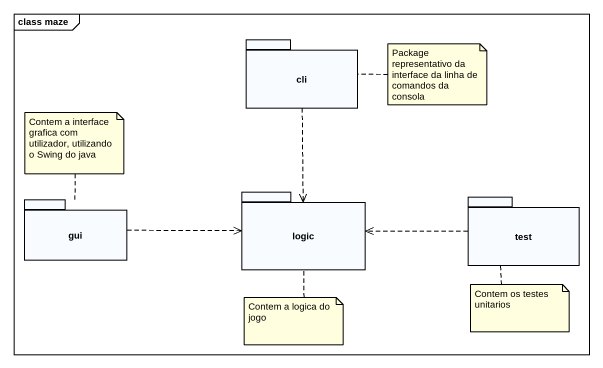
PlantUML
@startuml
mainframe class maze
package cli {
}
package gui {
}
package logic {
}
package test {
}
cli ..> logic
gui .right.> logic
test .left.> logic
note right of cli : Package representativo da interface da linha de comandos da consola
note top of gui : Contem a interface grafica com utilizador, utilizando o Swing do java
note bottom of test : Contem os testes unitarios
note bottom of logic : Contem a logica do jogo
@enduml
